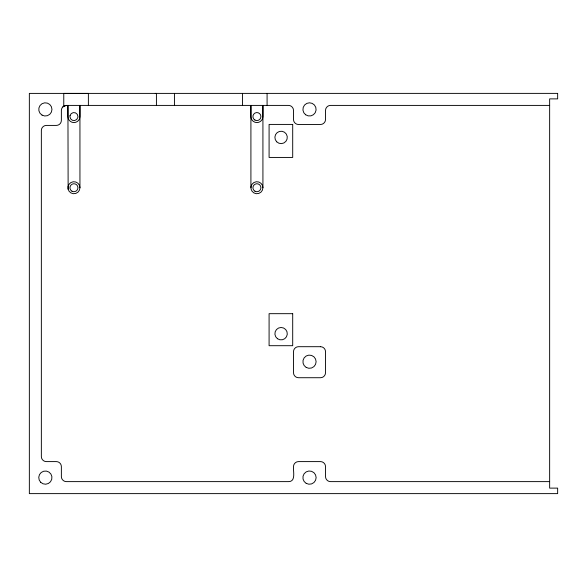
<?xml version="1.0" encoding="UTF-8"?>
<svg xmlns="http://www.w3.org/2000/svg" width="587" height="587" viewBox="0 0 587 587"><rect width="100%" height="100%" fill="white"/><g stroke="black" fill="none" stroke-linecap="round" stroke-linejoin="round"><path stroke-width="0.88" d="M79.942 187.73A6.002 6.002 0 0 0 70.932 182.528A6.002 6.002 0 0 0 70.932 192.925A6.002 6.002 0 0 0 79.942 187.73L79.942 105.403L79.942 116.571A6.002 6.002 0 0 1 73.933 122.573A6.002 6.002 0 0 1 67.931 116.571L67.931 105.403L68.136 189.285M250.913 187.73L250.913 105.403L250.913 116.571A6.002 6.002 0 0 0 256.923 122.573A6.002 6.002 0 0 0 262.925 116.571L262.925 105.403L262.925 187.73A6.002 6.002 0 0 1 253.914 192.925A6.002 6.002 0 0 1 253.914 182.528A6.002 6.002 0 0 1 262.925 187.73M62.831 106.871L66.368 105.403L288.496 105.403A5.004 5.004 0 0 1 293.5 110.407L293.5 119.499A5.004 5.004 0 0 0 298.504 124.503L320.517 124.481A5.004 5.004 0 0 0 325.521 119.477L325.521 110.407A5.004 5.004 0 0 1 330.518 105.403L549.645 105.403M155.262 93.414L156.421 93.399L156.421 105.403M549.645 481.619L330.518 481.619A5.004 5.004 0 0 1 325.521 476.615L325.521 466.606A5.004 5.004 0 0 0 320.517 461.602L298.504 461.602A5.004 5.004 0 0 0 293.5 466.606C292.994 471.009 296.215 481.766 288.496 481.619L66.368 481.619A5.004 5.004 0 0 1 61.371 476.615L61.371 466.606A5.004 5.004 0 0 0 56.367 461.602L46.358 461.602A5.004 5.004 0 0 1 41.354 456.605L41.354 130.417A5.004 5.004 0 0 1 46.358 125.413L56.367 125.413A5.004 5.004 0 0 0 61.371 120.408L61.371 110.407A5.004 5.004 0 0 1 66.368 105.403M267.085 93.399L267.085 105.403M242.468 93.399L242.468 105.403M174.434 93.399L174.434 105.403M88.38 105.403L88.38 93.414L63.77 93.399L63.77 106.152M70.044 115.639L69.934 116.674A3.999 3.999 0 0 0 77.829 117.503L77.939 116.461A3.999 3.999 0 0 0 70.044 115.639M557.65 93.377L29.35 93.399L29.35 493.623L557.65 493.623L557.65 488.12L549.645 488.12L549.645 98.88L557.65 98.88L557.65 93.377M292.7 124.415L269.088 124.415L269.088 157.433L292.7 157.433L292.7 124.415M292.7 313.678L269.088 313.678L269.088 345.699L292.7 345.699L292.7 313.678M320.517 346.697L298.504 346.697A5.004 5.004 0 0 0 293.5 351.701L293.5 372.716A5.004 5.004 0 0 0 298.504 377.72L320.517 377.72A5.004 5.004 0 0 0 325.521 372.716L325.521 351.701A5.004 5.004 0 0 0 320.517 346.697M277.468 338.721A6.2 6.2 0 0 0 287.263 334.319A6.2 6.2 0 0 0 278.554 328.03A6.2 6.2 0 0 0 277.468 338.721M276.704 141.805A6.2 6.2 0 0 0 287.087 139.024A6.2 6.2 0 0 0 279.485 131.429A6.2 6.2 0 0 0 276.704 141.805M71.937 191.193A3.999 3.999 0 0 0 77.939 187.73A3.999 3.999 0 0 0 71.937 184.267A3.999 3.999 0 0 0 71.937 191.193M254.919 120.034A3.999 3.999 0 0 0 260.922 116.571A3.999 3.999 0 0 0 254.919 113.1A3.999 3.999 0 0 0 254.919 120.034M254.919 191.193A3.999 3.999 0 0 0 260.922 187.73A3.999 3.999 0 0 0 254.919 184.267A3.999 3.999 0 0 0 254.919 191.193M305.651 114.766A6.604 6.604 0 0 0 316.077 110.062A6.604 6.604 0 0 0 306.796 103.385A6.604 6.604 0 0 0 305.651 114.766M42.059 115.125A6.604 6.604 0 0 0 51.964 109.402A6.604 6.604 0 0 0 42.059 103.686A6.604 6.604 0 0 0 42.059 115.125M40.686 482.287A6.604 6.604 0 0 0 51.737 479.322A6.604 6.604 0 0 0 43.651 471.236A6.604 6.604 0 0 0 40.686 482.287M306.194 483.35A6.626 6.626 0 0 0 316.136 477.613A6.626 6.626 0 0 0 306.194 471.875A6.626 6.626 0 0 0 306.194 483.35M306.209 367.425A6.604 6.604 0 0 0 316.114 361.709A6.604 6.604 0 0 0 306.209 355.986A6.604 6.604 0 0 0 306.209 367.425"/></g></svg>
